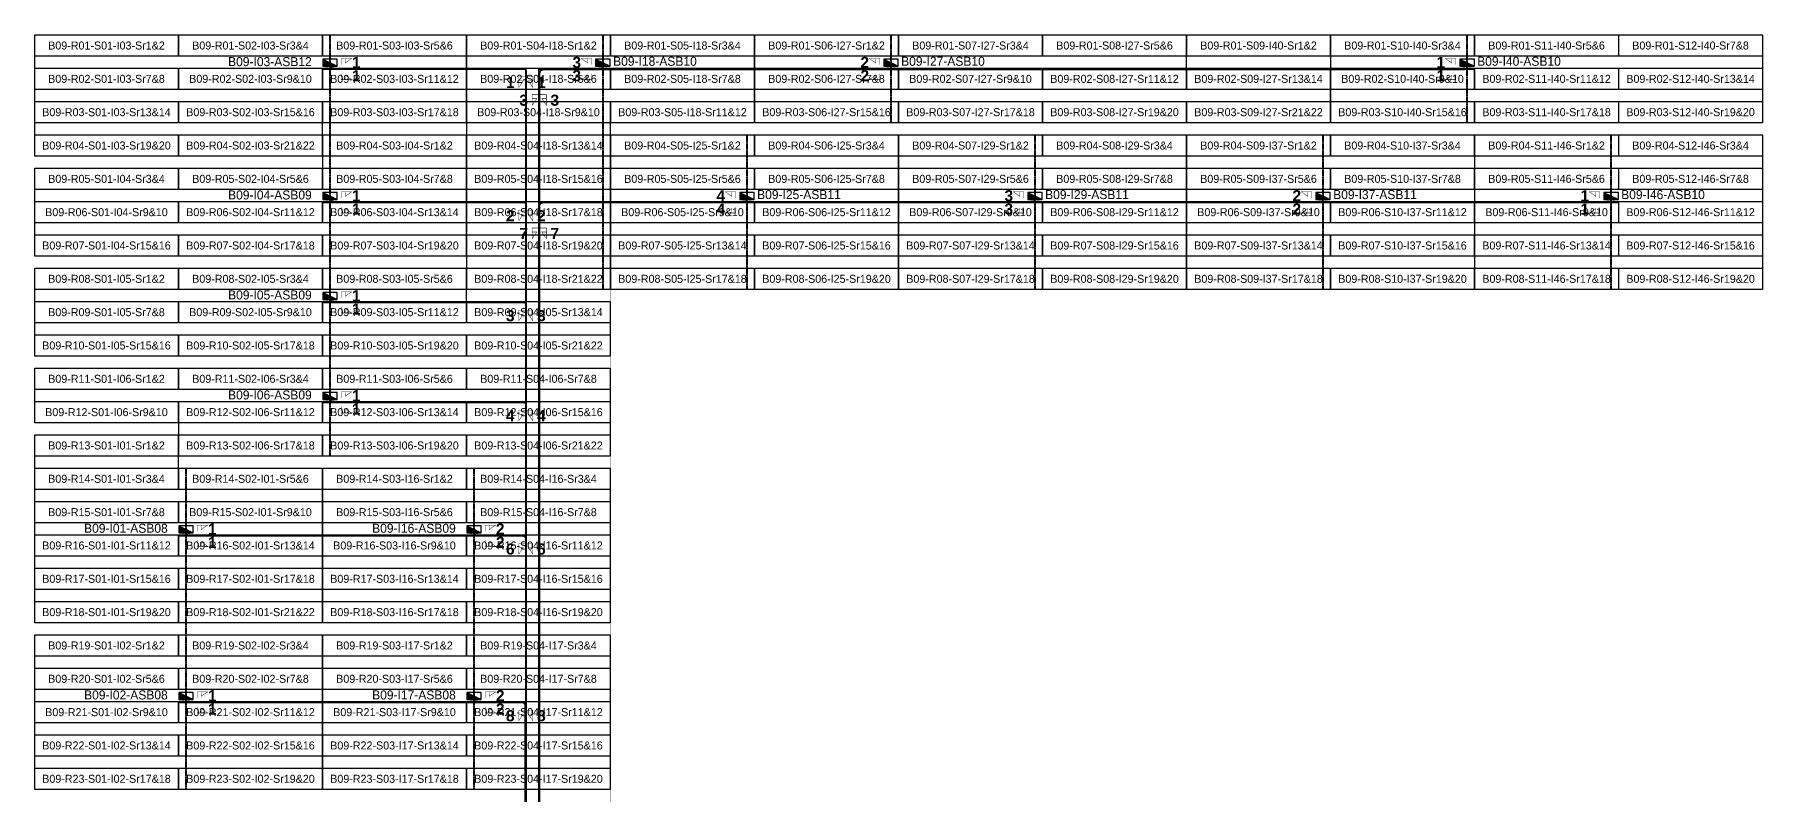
# Model space of a CAD drawing. Header units: metres. Extents: x 530797 to 531186, y 2674849 to 2675274.
# Drawn here: x 530797.1 to 531185.8, y 2675102.9 to 2675274.2 of the extents above; entities that cross this region are included whole.
import ezdxf
from ezdxf.enums import TextEntityAlignment as Align

# ---------------------------------------------------------------- set-up
doc = ezdxf.new("R2010")
doc.units = ezdxf.units.M
doc.linetypes.add('CENTER', pattern=[2, 1.25, -0.25, 0.25, -0.25])
doc.layers.add('Boundary-12.5 MW Block', color=6, linetype='Continuous', lineweight=9)
doc.layers.add('PILE', color=1, linetype='Continuous', lineweight=15)
for name, color, linetype in [('DC Trench BL-09', 40, 'Continuous'), ('E-Inverter Grouping', 2, 'Continuous'), ('Inverter Block-09', 7, 'Continuous'), ('LT Cable(AG) INV to LT Panel BL-09', 2, 'Continuous'), ('Messenger Wire Block-09 (Master Path)', 30, 'Continuous'), ('Messenger Wire Block-09 (MW Path)', 191, 'Continuous'), ('MMS Table Block-09', 8, 'Continuous'), ('Plan Line - DC BL-09', 40, 'Continuous'), ('Section Marking BL-09', 2, 'Continuous')]:
    doc.layers.add(name, color=color, linetype=linetype)
doc.styles.add('BoldTextStyle', font='arialbd.ttf')
doc.styles.get("Standard").update_dxf_attribs({"font": 'Adani Regular.ttf'})

# ---------------------------------------------------------------- blocks, each defined once
blk = doc.blocks.new('MMS Table (32.292 x 4.788)')
at = {"color": 0}
blk.add_lwpolyline([(0, -0.002), (0, 4.786), (32.292, 4.786), (32.292, -0.002)], close=True, dxfattribs=at)
at = {"color": 7}
blk.add_attdef('ID1', text='', height=1.8, dxfattribs=at).set_placement((16.146, 2.392), align=Align.MIDDLE_CENTER)
blk = doc.blocks.new('Inverter Block')
h = blk.add_hatch(color=0)
h.dxf.hatch_style = 1
h.paths.add_polyline_path([(-1.46, 2.27), (-1.46, 0.85), (1.46, 0.85)])
at = {"color": 0}
blk.add_lwpolyline([(1.46, 2.27), (-1.46, 2.27), (-1.46, 0.85), (1.46, 0.85)], close=True, dxfattribs=at)
blk.add_lwpolyline([(-1.46, 2.27), (1.46, 0.85)], dxfattribs=at)
at = {"layer": 'PILE'}
for centre in [(-0.61, 0.85), (0.61, 0.85)]:
    blk.add_circle(centre, 0.156, dxfattribs=at)
at = {"color": 7}
blk.add_attdef('ID', (-1.46, 3.01), '', height=1.8, dxfattribs=at)

msp = doc.modelspace()

# ---------------------------------------------------------------- linework, layer by layer
at = {"layer": 'Boundary-12.5 MW Block', "const_width": 0.05}
msp.add_lwpolyline([(530797.14, 2675274.08), (531185.74, 2675274.08), (531185.74, 2675216.79), (530926.6, 2675216.79), (530926.6, 2675069.36), (531185.74, 2675069.36), (531185.74, 2674849.29), (531121.06, 2674849.29), (531121.06, 2674856.79), (530797.14, 2674856.79)], close=True, dxfattribs=at)
at = {"layer": 'DC Trench BL-09', "color": 40, "const_width": 0.15}
for points in [[(530863.71, 2675274.08), (530863.41, 2675274.08), (530863.41, 2675179.29), (530863.71, 2675179.29)], [(530925.11, 2675274.08), (530924.81, 2675274.08), (530924.81, 2675216.79), (530925.11, 2675216.79)], [(530989.9, 2675274.08), (530989.6, 2675274.08), (530989.6, 2675254.29), (530989.9, 2675254.29)], [(531119.47, 2675274.08), (531119.17, 2675274.08), (531119.17, 2675254.29), (531119.47, 2675254.29)], [(530957.51, 2675251.58), (530957.21, 2675251.58), (530957.21, 2675216.79), (530957.51, 2675216.79)], [(531022.29, 2675251.58), (531021.99, 2675251.58), (531021.99, 2675216.79), (531022.29, 2675216.79)], [(531087.07, 2675251.58), (531086.77, 2675251.58), (531086.77, 2675216.79), (531087.07, 2675216.79)], [(531151.86, 2675251.58), (531151.56, 2675251.58), (531151.56, 2675216.79), (531151.86, 2675216.79)], [(530831.31, 2675176.58), (530831.02, 2675176.58), (530831.02, 2675104.29), (530831.31, 2675104.29)], [(530896.1, 2675176.58), (530895.8, 2675176.58), (530895.8, 2675104.29), (530896.1, 2675104.29)]]:
    msp.add_lwpolyline(points, close=True, dxfattribs=at)
at = {"layer": 'E-Inverter Grouping'}
for points in [[(530894.21, 2675254.29), (530861.82, 2675254.29), (530861.82, 2675246.79), (530797.14, 2675246.79), (530797.14, 2675274.08), (530894.21, 2675274.08)], [(530959, 2675254.29), (530926.6, 2675254.29), (530926.6, 2675216.79), (530894.31, 2675216.79), (530894.31, 2675274.08), (530959, 2675274.08)], [(531056.17, 2675266.58), (531088.56, 2675266.58), (531088.56, 2675254.29), (530959.1, 2675254.29), (530959.1, 2675274.08), (531056.17, 2675274.08)], [(530894.21, 2675214.08), (530926.6, 2675214.08), (530926.6, 2675201.79), (530797.14, 2675201.79), (530797.14, 2675221.58), (530894.21, 2675221.58)], [(530926.6, 2675179.29), (530829.53, 2675179.29), (530829.53, 2675186.79), (530797.14, 2675186.79), (530797.14, 2675199.08), (530926.6, 2675199.08)], [(530829.43, 2675176.58), (530861.82, 2675176.58), (530861.82, 2675141.79), (530797.14, 2675141.79), (530797.14, 2675184.08), (530829.43, 2675184.08)]]:
    msp.add_lwpolyline(points, close=True, dxfattribs=at)
at = {"layer": 'E-Inverter Grouping', "color": 3}
for points in [[(531185.74, 2675254.29), (531088.66, 2675254.29), (531088.66, 2675269.29), (531056.27, 2675269.29), (531056.27, 2675274.08), (531185.74, 2675274.08)], [(530894.21, 2675224.29), (530797.14, 2675224.29), (530797.14, 2675244.08), (530861.92, 2675244.08), (530861.92, 2675251.58), (530894.21, 2675251.58)], [(530991.39, 2675216.79), (530926.7, 2675216.79), (530926.7, 2675251.58), (530991.39, 2675251.58)], [(531056.17, 2675216.79), (530991.49, 2675216.79), (530991.49, 2675251.58), (531056.17, 2675251.58)], [(531120.96, 2675216.79), (531056.27, 2675216.79), (531056.27, 2675251.58), (531120.96, 2675251.58)], [(531185.74, 2675216.79), (531121.06, 2675216.79), (531121.06, 2675251.58), (531185.74, 2675251.58)], [(530926.6, 2675141.79), (530861.92, 2675141.79), (530861.92, 2675176.58), (530926.6, 2675176.58)], [(530861.82, 2675104.29), (530797.14, 2675104.29), (530797.14, 2675139.08), (530861.82, 2675139.08)], [(530926.6, 2675104.29), (530861.92, 2675104.29), (530861.92, 2675139.08), (530926.6, 2675139.08)]]:
    msp.add_lwpolyline(points, close=True, dxfattribs=at)
at = {"layer": 'LT Cable(AG) INV to LT Panel BL-09', "color": 5}
for points in [[(530918.38, 2675044.68), (530917.05, 2675044.68, -0.103275), (530916.69, 2675044.76), (530914.68, 2675045.64, 0.103275), (530914.32, 2675045.71), (530908.59, 2675045.71, -0.414214), (530907.69, 2675046.61), (530907.69, 2675057.87, -0.021393), (530907.7, 2675057.95), (530907.74, 2675058.45, 0.021393), (530907.74, 2675058.53), (530907.74, 2675265.62, 0.414214), (530906.84, 2675266.52), (530864.46, 2675266.52, -0.414214), (530863.56, 2675267.42), (530863.56, 2675267.73)], [(530922.39, 2675044.88), (530918.86, 2675044.88, -0.414214), (530917.96, 2675045.78), (530917.96, 2675048.87, 0.214019), (530917.66, 2675049.54), (530910.94, 2675055.52, -0.214019), (530910.64, 2675056.19), (530910.64, 2675057.86, -0.0289), (530910.65, 2675057.96), (530910.7, 2675058.44, 0.0289), (530910.71, 2675058.55), (530910.71, 2675265.4, -0.414214), (530911.61, 2675266.3), (530924.06, 2675266.3, 0.414214), (530924.96, 2675267.2), (530924.96, 2675267.73)], [(530922.39, 2675044.91), (530918.88, 2675044.91, -0.414214), (530917.98, 2675045.81), (530917.98, 2675048.88, 0.214019), (530917.68, 2675049.55), (530910.97, 2675055.53, -0.214019), (530910.66, 2675056.2), (530910.66, 2675057.86, -0.0289), (530910.67, 2675057.96), (530910.73, 2675058.44, 0.0289), (530910.73, 2675058.55), (530910.73, 2675265.38, -0.414214), (530911.63, 2675266.28), (530988.85, 2675266.28, 0.414214), (530989.75, 2675267.18), (530989.75, 2675267.73)], [(530922.39, 2675044.93), (530918.91, 2675044.93, -0.414214), (530918.01, 2675045.83), (530918.01, 2675048.89, 0.214019), (530917.71, 2675049.56), (530910.99, 2675055.54, -0.214019), (530910.69, 2675056.21), (530910.69, 2675057.86, -0.0289), (530910.7, 2675057.96), (530910.75, 2675058.44, 0.0289), (530910.76, 2675058.54), (530910.76, 2675265.35, -0.414214), (530911.66, 2675266.25), (531118.42, 2675266.25, 0.414214), (531119.32, 2675267.15), (531119.32, 2675267.73)], [(530920.45, 2675044.78), (530918.76, 2675044.78, -0.414214), (530917.86, 2675045.68), (530917.86, 2675048.82, 0.214019), (530917.56, 2675049.5), (530910.84, 2675055.47, -0.214019), (530910.54, 2675056.15), (530910.54, 2675057.87, -0.0289), (530910.55, 2675057.97), (530910.6, 2675058.45, 0.0289), (530910.61, 2675058.55), (530910.61, 2675235.5, -0.414214), (530911.51, 2675236.4), (530956.46, 2675236.4, 0.414214), (530957.36, 2675237.3), (530957.36, 2675237.73)], [(530920.45, 2675044.81), (530918.78, 2675044.81, -0.414214), (530917.88, 2675045.71), (530917.88, 2675048.83, 0.214019), (530917.58, 2675049.51), (530910.87, 2675055.48, -0.214019), (530910.56, 2675056.16), (530910.56, 2675057.86, -0.0289), (530910.57, 2675057.97), (530910.63, 2675058.45, 0.0289), (530910.63, 2675058.55), (530910.63, 2675235.48, -0.414214), (530911.53, 2675236.38), (531021.24, 2675236.38, 0.414214), (531022.14, 2675237.28), (531022.14, 2675237.73)], [(530920.45, 2675044.83), (530918.81, 2675044.83, -0.414214), (530917.91, 2675045.73), (530917.91, 2675048.85, 0.214019), (530917.61, 2675049.52), (530910.89, 2675055.5, -0.214019), (530910.59, 2675056.17), (530910.59, 2675057.86, -0.0289), (530910.6, 2675057.97), (530910.65, 2675058.45, 0.0289), (530910.66, 2675058.55), (530910.66, 2675235.45, -0.414214), (530911.56, 2675236.35), (531086.02, 2675236.35, 0.414214), (531086.92, 2675237.25), (531086.92, 2675237.73)], [(530922.39, 2675044.86), (530918.83, 2675044.86, -0.414214), (530917.93, 2675045.76), (530917.93, 2675048.86, 0.214019), (530917.63, 2675049.53), (530910.92, 2675055.51, -0.214019), (530910.61, 2675056.18), (530910.61, 2675057.86, -0.0289), (530910.62, 2675057.97), (530910.68, 2675058.44, 0.0289), (530910.68, 2675058.55), (530910.68, 2675235.43, -0.414214), (530911.58, 2675236.33), (531150.81, 2675236.33, 0.414214), (531151.71, 2675237.23), (531151.71, 2675237.73)]]:
    msp.add_lwpolyline(points, format="xyb", dxfattribs=at)
at = {"layer": 'LT Cable(AG) INV to LT Panel BL-09'}
for points in [[(530917.36, 2675044.37), (530916.67, 2675044.37, -0.159623), (530916.13, 2675044.54), (530914.68, 2675045.61, 0.103275), (530914.32, 2675045.69), (530908.57, 2675045.69, -0.414214), (530907.67, 2675046.59), (530907.67, 2675057.87, -0.021393), (530907.67, 2675057.95), (530907.72, 2675058.46, 0.021393), (530907.72, 2675058.53), (530907.72, 2675235.59, 0.414214), (530906.82, 2675236.49), (530864.46, 2675236.49, -0.414214), (530863.56, 2675237.39), (530863.56, 2675237.73)], [(530917.36, 2675044.35), (530916.66, 2675044.35, -0.159764), (530916.13, 2675044.52), (530914.67, 2675045.59, 0.103275), (530914.31, 2675045.66), (530908.54, 2675045.66, -0.414214), (530907.64, 2675046.56), (530907.64, 2675057.87, -0.021393), (530907.65, 2675057.95), (530907.69, 2675058.46, 0.021393), (530907.69, 2675058.53), (530907.69, 2675213.07, 0.414214), (530906.79, 2675213.97), (530864.46, 2675213.97, -0.414214), (530863.56, 2675214.87), (530863.56, 2675215.23)], [(530917.36, 2675044.32), (530916.65, 2675044.32, -0.159905), (530916.12, 2675044.5), (530914.67, 2675045.56, 0.103275), (530914.31, 2675045.64), (530908.52, 2675045.64, -0.414214), (530907.62, 2675046.54), (530907.62, 2675057.88, -0.021393), (530907.62, 2675057.95), (530907.67, 2675058.46, 0.021393), (530907.67, 2675058.54), (530907.67, 2675190.54, 0.414214), (530906.77, 2675191.44), (530864.46, 2675191.44, -0.414214), (530863.56, 2675192.34), (530863.56, 2675192.73)], [(530919.35, 2675044.27), (530916.64, 2675044.27, -0.16019), (530916.1, 2675044.45), (530914.66, 2675045.51, 0.103275), (530914.3, 2675045.59), (530908.47, 2675045.59, -0.414214), (530907.57, 2675046.49), (530907.57, 2675057.88, -0.021393), (530907.57, 2675057.95), (530907.62, 2675058.46, 0.021393), (530907.62, 2675058.54), (530907.62, 2675160.49, 0.414214), (530906.72, 2675161.39), (530832.07, 2675161.39, -0.414214), (530831.17, 2675162.29), (530831.17, 2675162.73)], [(530917.36, 2675044.3), (530916.64, 2675044.3, -0.160047), (530916.11, 2675044.47), (530914.66, 2675045.54, 0.103275), (530914.3, 2675045.61), (530908.49, 2675045.61, -0.414214), (530907.59, 2675046.51), (530907.59, 2675057.88, -0.021393), (530907.6, 2675057.95), (530907.64, 2675058.46, 0.021393), (530907.64, 2675058.54), (530907.64, 2675160.52, 0.414214), (530906.74, 2675161.42), (530896.85, 2675161.42, -0.414214), (530895.95, 2675162.32), (530895.95, 2675162.73)], [(530919.35, 2675044.22), (530916.62, 2675044.22, -0.160477), (530916.09, 2675044.4), (530914.65, 2675045.46, 0.103275), (530914.29, 2675045.54), (530908.42, 2675045.54, -0.414214), (530907.52, 2675046.44), (530907.52, 2675057.88, -0.021393), (530907.52, 2675057.96), (530907.57, 2675058.46, 0.021393), (530907.57, 2675058.54), (530907.57, 2675122.94, 0.414214), (530906.67, 2675123.84), (530832.07, 2675123.84, -0.414214), (530831.17, 2675124.74), (530831.17, 2675125.23)], [(530919.35, 2675044.25), (530916.63, 2675044.25, -0.160333), (530916.1, 2675044.42), (530914.65, 2675045.49, 0.103275), (530914.29, 2675045.56), (530908.44, 2675045.56, -0.414214), (530907.54, 2675046.46), (530907.54, 2675057.88, -0.021393), (530907.55, 2675057.96), (530907.59, 2675058.46, 0.021393), (530907.59, 2675058.54), (530907.59, 2675122.97, 0.414214), (530906.69, 2675123.87), (530896.85, 2675123.87, -0.414214), (530895.95, 2675124.77), (530895.95, 2675125.23)]]:
    msp.add_lwpolyline(points, format="xyb", dxfattribs=at)
at = {"layer": 'Messenger Wire Block-09 (Master Path)'}
for points in [[(530861.92, 2675266.38), (530907.61, 2675266.38)], [(530907.61, 2675058.5), (530907.61, 2675266.38)], [(530910.63, 2675058.5), (530910.63, 2675266.58)], [(530910.63, 2675266.38), (531120.96, 2675266.38)], [(530861.92, 2675236.38), (530907.61, 2675236.38)], [(530910.63, 2675236.38), (531153.35, 2675236.38)], [(530861.92, 2675213.88), (530907.61, 2675213.88)], [(530861.92, 2675191.38), (530907.61, 2675191.38)], [(530829.53, 2675161.38), (530907.61, 2675161.38)], [(530829.53, 2675123.88), (530907.61, 2675123.88)]]:
    msp.add_lwpolyline(points, dxfattribs=at)
at = {"layer": 'Messenger Wire Block-09 (MW Path)', "const_width": 0.1}
for points in [[(530861.92, 2675266.38), (530907.61, 2675266.38)], [(530907.86, 2675058.5), (530907.86, 2675266.38)], [(530910.38, 2675058.5), (530910.38, 2675266.58)], [(530910.63, 2675266.38), (531120.96, 2675266.38)], [(530861.92, 2675236.38), (530907.61, 2675236.38)], [(530910.63, 2675236.38), (531153.35, 2675236.38)], [(530861.92, 2675213.88), (530907.61, 2675213.88)], [(530861.92, 2675191.38), (530907.61, 2675191.38)], [(530829.53, 2675161.38), (530907.61, 2675161.38)], [(530829.53, 2675123.88), (530907.61, 2675123.88)], [(530907.36, 2675058.5), (530907.36, 2675123.88)]]:
    msp.add_lwpolyline(points, dxfattribs=at)
at = {"layer": 'Plan Line - DC BL-09', "color": 6, "linetype": 'CENTER'}
for points in [[(530863.56, 2675274.08), (530863.56, 2675179.29)], [(530924.96, 2675274.08), (530924.96, 2675216.79)], [(530989.75, 2675274.08), (530989.75, 2675254.29)], [(531119.32, 2675274.08), (531119.32, 2675254.29)], [(530957.36, 2675251.58), (530957.36, 2675216.79)], [(531022.14, 2675251.58), (531022.14, 2675216.79)], [(531086.92, 2675251.58), (531086.92, 2675216.79)], [(531151.71, 2675251.58), (531151.71, 2675216.79)], [(530831.17, 2675176.58), (530831.17, 2675104.29)], [(530895.95, 2675176.58), (530895.95, 2675104.29)]]:
    msp.add_lwpolyline(points, dxfattribs=at)
at = {"layer": 'Section Marking BL-09', "color": 94, "lineweight": 35, "true_color": 0x00a500, "const_width": 0.1}
for points in [[(530866.06, 2675267.38), (530866.06, 2675268.77), (530868.46, 2675268.77), (530866.98, 2675267.76), (530866.98, 2675268.77)], [(530922.46, 2675267.38), (530922.46, 2675268.77), (530920.06, 2675268.77), (530921.54, 2675267.76), (530921.54, 2675268.77)], [(530987.25, 2675267.38), (530987.25, 2675268.77), (530984.85, 2675268.77), (530986.33, 2675267.76), (530986.33, 2675268.77)], [(531116.82, 2675267.38), (531116.82, 2675268.77), (531114.42, 2675268.77), (531115.9, 2675267.76), (531115.9, 2675268.77)], [(530866.06, 2675265.38), (530866.06, 2675263.99), (530868.46, 2675263.99), (530866.98, 2675265), (530866.98, 2675263.99)], [(530922.46, 2675265.38), (530922.46, 2675263.99), (530920.06, 2675263.99), (530921.54, 2675265), (530921.54, 2675263.99)], [(530987.25, 2675265.38), (530987.25, 2675263.99), (530984.85, 2675263.99), (530986.33, 2675265), (530986.33, 2675263.99)], [(531116.82, 2675265.38), (531116.82, 2675263.99), (531114.42, 2675263.99), (531115.9, 2675265), (531115.9, 2675263.99)], [(530907.41, 2675264.63), (530906.02, 2675264.63), (530906.02, 2675262.23), (530907.03, 2675263.71), (530906.02, 2675263.71)], [(530907.81, 2675264.63), (530909.2, 2675264.63), (530909.2, 2675262.23), (530908.19, 2675263.71), (530909.2, 2675263.71)], [(530910.43, 2675260.63), (530909.04, 2675260.63), (530909.04, 2675258.23), (530910.05, 2675259.71), (530909.04, 2675259.71)], [(530910.83, 2675260.63), (530912.22, 2675260.63), (530912.22, 2675258.23), (530911.21, 2675259.71), (530912.22, 2675259.71)], [(530866.06, 2675237.38), (530866.06, 2675238.77), (530868.46, 2675238.77), (530866.98, 2675237.76), (530866.98, 2675238.77)], [(530954.86, 2675237.38), (530954.86, 2675238.77), (530952.46, 2675238.77), (530953.94, 2675237.76), (530953.94, 2675238.77)], [(531019.64, 2675237.38), (531019.64, 2675238.77), (531017.24, 2675238.77), (531018.72, 2675237.76), (531018.72, 2675238.77)], [(531084.42, 2675237.38), (531084.42, 2675238.77), (531082.02, 2675238.77), (531083.5, 2675237.76), (531083.5, 2675238.77)], [(531149.21, 2675237.38), (531149.21, 2675238.77), (531146.81, 2675238.77), (531148.29, 2675237.76), (531148.29, 2675238.77)], [(530866.06, 2675235.38), (530866.06, 2675233.99), (530868.46, 2675233.99), (530866.98, 2675235), (530866.98, 2675233.99)], [(530907.41, 2675234.63), (530906.02, 2675234.63), (530906.02, 2675232.23), (530907.03, 2675233.71), (530906.02, 2675233.71)], [(530907.81, 2675234.63), (530909.2, 2675234.63), (530909.2, 2675232.23), (530908.19, 2675233.71), (530909.2, 2675233.71)], [(530954.86, 2675235.38), (530954.86, 2675233.99), (530952.46, 2675233.99), (530953.94, 2675235), (530953.94, 2675233.99)], [(531019.64, 2675235.38), (531019.64, 2675233.99), (531017.24, 2675233.99), (531018.72, 2675235), (531018.72, 2675233.99)], [(531084.42, 2675235.38), (531084.42, 2675233.99), (531082.02, 2675233.99), (531083.5, 2675235), (531083.5, 2675233.99)], [(531149.21, 2675235.38), (531149.21, 2675233.99), (531146.81, 2675233.99), (531148.29, 2675235), (531148.29, 2675233.99)], [(530910.43, 2675230.63), (530909.04, 2675230.63), (530909.04, 2675228.23), (530910.05, 2675229.71), (530909.04, 2675229.71)], [(530910.83, 2675230.63), (530912.22, 2675230.63), (530912.22, 2675228.23), (530911.21, 2675229.71), (530912.22, 2675229.71)], [(530866.06, 2675214.88), (530866.06, 2675216.27), (530868.46, 2675216.27), (530866.98, 2675215.26), (530866.98, 2675216.27)], [(530866.06, 2675212.88), (530866.06, 2675211.49), (530868.46, 2675211.49), (530866.98, 2675212.5), (530866.98, 2675211.49)], [(530907.41, 2675212.13), (530906.02, 2675212.13), (530906.02, 2675209.73), (530907.03, 2675211.21), (530906.02, 2675211.21)], [(530907.81, 2675212.13), (530909.2, 2675212.13), (530909.2, 2675209.73), (530908.19, 2675211.21), (530909.2, 2675211.21)], [(530866.06, 2675192.38), (530866.06, 2675193.77), (530868.46, 2675193.77), (530866.98, 2675192.76), (530866.98, 2675193.77)], [(530866.06, 2675190.38), (530866.06, 2675188.99), (530868.46, 2675188.99), (530866.98, 2675190), (530866.98, 2675188.99)], [(530907.41, 2675189.63), (530906.02, 2675189.63), (530906.02, 2675187.23), (530907.03, 2675188.71), (530906.02, 2675188.71)], [(530907.81, 2675189.63), (530909.2, 2675189.63), (530909.2, 2675187.23), (530908.19, 2675188.71), (530909.2, 2675188.71)], [(530833.67, 2675162.38), (530833.67, 2675163.77), (530836.07, 2675163.77), (530834.59, 2675162.76), (530834.59, 2675163.77)], [(530898.45, 2675162.38), (530898.45, 2675163.77), (530900.85, 2675163.77), (530899.37, 2675162.76), (530899.37, 2675163.77)], [(530833.67, 2675160.38), (530833.67, 2675158.99), (530836.07, 2675158.99), (530834.59, 2675160), (530834.59, 2675158.99)], [(530898.45, 2675160.38), (530898.45, 2675158.99), (530900.85, 2675158.99), (530899.37, 2675160), (530899.37, 2675158.99)], [(530907.41, 2675159.63), (530906.02, 2675159.63), (530906.02, 2675157.23), (530907.03, 2675158.71), (530906.02, 2675158.71)], [(530907.81, 2675159.63), (530909.2, 2675159.63), (530909.2, 2675157.23), (530908.19, 2675158.71), (530909.2, 2675158.71)], [(530833.67, 2675124.88), (530833.67, 2675126.27), (530836.07, 2675126.27), (530834.59, 2675125.26), (530834.59, 2675126.27)], [(530898.45, 2675124.88), (530898.45, 2675126.27), (530900.85, 2675126.27), (530899.37, 2675125.26), (530899.37, 2675126.27)], [(530833.67, 2675122.88), (530833.67, 2675121.49), (530836.07, 2675121.49), (530834.59, 2675122.5), (530834.59, 2675121.49)], [(530898.45, 2675122.88), (530898.45, 2675121.49), (530900.85, 2675121.49), (530899.37, 2675122.5), (530899.37, 2675121.49)], [(530907.41, 2675122.13), (530906.02, 2675122.13), (530906.02, 2675119.73), (530907.03, 2675121.21), (530906.02, 2675121.21)], [(530907.81, 2675122.13), (530909.2, 2675122.13), (530909.2, 2675119.73), (530908.19, 2675121.21), (530909.2, 2675121.21)]]:
    msp.add_lwpolyline(points, dxfattribs=at)

# ---------------------------------------------------------------- block references
at = {"layer": 'Inverter Block-09'}
ref = msp.add_blockref('Inverter Block', (530863.56, 2675266.07), dxfattribs=dict(at, xscale=1.124999999976148, yscale=1.124999999976148, zscale=1.124999999976148))
ref.add_attrib('ID', 'B09-I03-ASB12', (530840.64, 2675267.04), dxfattribs={"layer": '0', "color": 7, "height": 2.025})
ref = msp.add_blockref('Inverter Block', (530924.96, 2675266.07), dxfattribs=dict(at, xscale=1.124999999976148, yscale=1.124999999976148, zscale=1.124999999976148))
ref.add_attrib('ID', 'B09-I18-ASB10', (530927.25, 2675267.12), dxfattribs={"layer": '0', "color": 7, "height": 2.025})
ref = msp.add_blockref('Inverter Block', (530989.75, 2675266.07), dxfattribs=dict(at, xscale=1.124999999976148, yscale=1.124999999976148, zscale=1.124999999976148))
ref.add_attrib('ID', 'B09-I27-ASB10', (530992.03, 2675267.12), dxfattribs={"layer": '0', "color": 7, "height": 2.025})
ref = msp.add_blockref('Inverter Block', (531119.32, 2675266.07), dxfattribs=dict(at, xscale=1.124999999976148, yscale=1.124999999976148, zscale=1.124999999976148))
ref.add_attrib('ID', 'B09-I40-ASB10', (531121.6, 2675267.12), dxfattribs={"layer": '0', "color": 7, "height": 2.025})
ref = msp.add_blockref('Inverter Block', (530863.56, 2675236.07), dxfattribs=dict(at, xscale=1.124999999976148, yscale=1.124999999976148, zscale=1.124999999976148))
ref.add_attrib('ID', 'B09-I04-ASB09', (530840.64, 2675237.04), dxfattribs={"layer": '0', "color": 7, "height": 2.025})
ref = msp.add_blockref('Inverter Block', (530957.36, 2675236.07), dxfattribs=dict(at, xscale=1.124999999976148, yscale=1.124999999976148, zscale=1.124999999976148))
ref.add_attrib('ID', 'B09-I25-ASB11', (530959.64, 2675237.12), dxfattribs={"layer": '0', "color": 7, "height": 2.025})
ref = msp.add_blockref('Inverter Block', (531022.14, 2675236.07), dxfattribs=dict(at, xscale=1.124999999976148, yscale=1.124999999976148, zscale=1.124999999976148))
ref.add_attrib('ID', 'B09-I29-ASB11', (531024.42, 2675237.12), dxfattribs={"layer": '0', "color": 7, "height": 2.025})
ref = msp.add_blockref('Inverter Block', (531086.92, 2675236.07), dxfattribs=dict(at, xscale=1.124999999976148, yscale=1.124999999976148, zscale=1.124999999976148))
ref.add_attrib('ID', 'B09-I37-ASB11', (531089.21, 2675237.12), dxfattribs={"layer": '0', "color": 7, "height": 2.025})
ref = msp.add_blockref('Inverter Block', (531151.71, 2675236.07), dxfattribs=dict(at, xscale=1.124999999976148, yscale=1.124999999976148, zscale=1.124999999976148))
ref.add_attrib('ID', 'B09-I46-ASB10', (531153.99, 2675237.12), dxfattribs={"layer": '0', "color": 7, "height": 2.025})
ref = msp.add_blockref('Inverter Block', (530863.56, 2675213.57), dxfattribs=dict(at, xscale=1.124999999976148, yscale=1.124999999976148, zscale=1.124999999976148))
ref.add_attrib('ID', 'B09-I05-ASB09', (530840.64, 2675214.54), dxfattribs={"layer": '0', "color": 7, "height": 2.025})
ref = msp.add_blockref('Inverter Block', (530863.56, 2675191.07), dxfattribs=dict(at, xscale=1.124999999976148, yscale=1.124999999976148, zscale=1.124999999976148))
ref.add_attrib('ID', 'B09-I06-ASB09', (530840.64, 2675192.04), dxfattribs={"layer": '0', "color": 7, "height": 2.025})
ref = msp.add_blockref('Inverter Block', (530831.17, 2675161.07), dxfattribs=dict(at, xscale=1.124999999976148, yscale=1.124999999976148, zscale=1.124999999976148))
ref.add_attrib('ID', 'B09-I01-ASB08', (530808.25, 2675162.04), dxfattribs={"layer": '0', "color": 7, "height": 2.025})
ref = msp.add_blockref('Inverter Block', (530895.95, 2675161.07), dxfattribs=dict(at, xscale=1.124999999976148, yscale=1.124999999976148, zscale=1.124999999976148))
ref.add_attrib('ID', 'B09-I16-ASB09', (530873.04, 2675162.04), dxfattribs={"layer": '0', "color": 7, "height": 2.025})
ref = msp.add_blockref('Inverter Block', (530831.17, 2675123.57), dxfattribs=dict(at, xscale=1.124999999976148, yscale=1.124999999976148, zscale=1.124999999976148))
ref.add_attrib('ID', 'B09-I02-ASB08', (530808.25, 2675124.54), dxfattribs={"layer": '0', "color": 7, "height": 2.025})
ref = msp.add_blockref('Inverter Block', (530895.95, 2675123.57), dxfattribs=dict(at, xscale=1.124999999976148, yscale=1.124999999976148, zscale=1.124999999976148))
ref.add_attrib('ID', 'B09-I17-ASB08', (530873.04, 2675124.54), dxfattribs={"layer": '0', "color": 7, "height": 2.025})
at = {"layer": 'MMS Table Block-09'}
for p, values in [((530797.14, 2675269.29), {'ID1': 'B09-R01-S01-I03-Sr1&2'}), ((530829.53, 2675269.29), {'ID1': 'B09-R01-S02-I03-Sr3&4'}), ((530861.92, 2675269.29), {'ID1': 'B09-R01-S03-I03-Sr5&6'}), ((530894.31, 2675269.29), {'ID1': 'B09-R01-S04-I18-Sr1&2'}), ((530926.7, 2675269.29), {'ID1': 'B09-R01-S05-I18-Sr3&4'}), ((530959.1, 2675269.29), {'ID1': 'B09-R01-S06-I27-Sr1&2'}), ((530991.49, 2675269.29), {'ID1': 'B09-R01-S07-I27-Sr3&4'}), ((531023.88, 2675269.29), {'ID1': 'B09-R01-S08-I27-Sr5&6'}), ((531056.27, 2675269.29), {'ID1': 'B09-R01-S09-I40-Sr1&2'}), ((531088.66, 2675269.29), {'ID1': 'B09-R01-S10-I40-Sr3&4'}), ((531121.06, 2675269.29), {'ID1': 'B09-R01-S11-I40-Sr5&6'}), ((531153.45, 2675269.29), {'ID1': 'B09-R01-S12-I40-Sr7&8'}), ((530797.14, 2675261.79), {'ID1': 'B09-R02-S01-I03-Sr7&8'}), ((530829.53, 2675261.79), {'ID1': 'B09-R02-S02-I03-Sr9&10'}), ((530861.92, 2675261.79), {'ID1': 'B09-R02-S03-I03-Sr11&12'}), ((530894.31, 2675261.79), {'ID1': 'B09-R02-S04-I18-Sr5&6'}), ((530926.7, 2675261.79), {'ID1': 'B09-R02-S05-I18-Sr7&8'}), ((530959.1, 2675261.79), {'ID1': 'B09-R02-S06-I27-Sr7&8'}), ((530991.49, 2675261.79), {'ID1': 'B09-R02-S07-I27-Sr9&10'}), ((531023.88, 2675261.79), {'ID1': 'B09-R02-S08-I27-Sr11&12'}), ((531056.27, 2675261.79), {'ID1': 'B09-R02-S09-I27-Sr13&14'}), ((531088.66, 2675261.79), {'ID1': 'B09-R02-S10-I40-Sr9&10'}), ((531121.06, 2675261.79), {'ID1': 'B09-R02-S11-I40-Sr11&12'}), ((531153.45, 2675261.79), {'ID1': 'B09-R02-S12-I40-Sr13&14'}), ((530797.14, 2675254.29), {'ID1': 'B09-R03-S01-I03-Sr13&14'}), ((530829.53, 2675254.29), {'ID1': 'B09-R03-S02-I03-Sr15&16'}), ((530861.92, 2675254.29), {'ID1': 'B09-R03-S03-I03-Sr17&18'}), ((530894.31, 2675254.29), {'ID1': 'B09-R03-S04-I18-Sr9&10'}), ((530926.7, 2675254.29), {'ID1': 'B09-R03-S05-I18-Sr11&12'}), ((530959.1, 2675254.29), {'ID1': 'B09-R03-S06-I27-Sr15&16'}), ((530991.49, 2675254.29), {'ID1': 'B09-R03-S07-I27-Sr17&18'}), ((531023.88, 2675254.29), {'ID1': 'B09-R03-S08-I27-Sr19&20'}), ((531056.27, 2675254.29), {'ID1': 'B09-R03-S09-I27-Sr21&22'}), ((531088.66, 2675254.29), {'ID1': 'B09-R03-S10-I40-Sr15&16'}), ((531121.06, 2675254.29), {'ID1': 'B09-R03-S11-I40-Sr17&18'}), ((531153.45, 2675254.29), {'ID1': 'B09-R03-S12-I40-Sr19&20'}), ((530797.14, 2675246.79), {'ID1': 'B09-R04-S01-I03-Sr19&20'}), ((530829.53, 2675246.79), {'ID1': 'B09-R04-S02-I03-Sr21&22'}), ((530861.92, 2675246.79), {'ID1': 'B09-R04-S03-I04-Sr1&2'}), ((530894.31, 2675246.79), {'ID1': 'B09-R04-S04-I18-Sr13&14'}), ((530926.7, 2675246.79), {'ID1': 'B09-R04-S05-I25-Sr1&2'}), ((530959.1, 2675246.79), {'ID1': 'B09-R04-S06-I25-Sr3&4'}), ((530991.49, 2675246.79), {'ID1': 'B09-R04-S07-I29-Sr1&2'}), ((531023.88, 2675246.79), {'ID1': 'B09-R04-S08-I29-Sr3&4'}), ((531056.27, 2675246.79), {'ID1': 'B09-R04-S09-I37-Sr1&2'}), ((531088.66, 2675246.79), {'ID1': 'B09-R04-S10-I37-Sr3&4'}), ((531121.06, 2675246.79), {'ID1': 'B09-R04-S11-I46-Sr1&2'}), ((531153.45, 2675246.79), {'ID1': 'B09-R04-S12-I46-Sr3&4'}), ((530797.14, 2675239.29), {'ID1': 'B09-R05-S01-I04-Sr3&4'}), ((530829.53, 2675239.29), {'ID1': 'B09-R05-S02-I04-Sr5&6'}), ((530861.92, 2675239.29), {'ID1': 'B09-R05-S03-I04-Sr7&8'}), ((530894.31, 2675239.29), {'ID1': 'B09-R05-S04-I18-Sr15&16'}), ((530926.7, 2675239.29), {'ID1': 'B09-R05-S05-I25-Sr5&6'}), ((530959.1, 2675239.29), {'ID1': 'B09-R05-S06-I25-Sr7&8'}), ((530991.49, 2675239.29), {'ID1': 'B09-R05-S07-I29-Sr5&6'}), ((531023.88, 2675239.29), {'ID1': 'B09-R05-S08-I29-Sr7&8'}), ((531056.27, 2675239.29), {'ID1': 'B09-R05-S09-I37-Sr5&6'}), ((531088.66, 2675239.29), {'ID1': 'B09-R05-S10-I37-Sr7&8'}), ((531121.06, 2675239.29), {'ID1': 'B09-R05-S11-I46-Sr5&6'}), ((531153.45, 2675239.29), {'ID1': 'B09-R05-S12-I46-Sr7&8'}), ((530797.14, 2675231.79), {'ID1': 'B09-R06-S01-I04-Sr9&10'}), ((530829.53, 2675231.79), {'ID1': 'B09-R06-S02-I04-Sr11&12'}), ((530861.92, 2675231.79), {'ID1': 'B09-R06-S03-I04-Sr13&14'}), ((530894.31, 2675231.79), {'ID1': 'B09-R06-S04-I18-Sr17&18'}), ((530926.7, 2675231.79), {'ID1': 'B09-R06-S05-I25-Sr9&10'}), ((530959.1, 2675231.79), {'ID1': 'B09-R06-S06-I25-Sr11&12'}), ((530991.49, 2675231.79), {'ID1': 'B09-R06-S07-I29-Sr9&10'}), ((531023.88, 2675231.79), {'ID1': 'B09-R06-S08-I29-Sr11&12'}), ((531056.27, 2675231.79), {'ID1': 'B09-R06-S09-I37-Sr9&10'}), ((531088.66, 2675231.79), {'ID1': 'B09-R06-S10-I37-Sr11&12'}), ((531121.06, 2675231.79), {'ID1': 'B09-R06-S11-I46-Sr9&10'}), ((531153.45, 2675231.79), {'ID1': 'B09-R06-S12-I46-Sr11&12'}), ((530797.14, 2675224.29), {'ID1': 'B09-R07-S01-I04-Sr15&16'}), ((530829.53, 2675224.29), {'ID1': 'B09-R07-S02-I04-Sr17&18'}), ((530861.92, 2675224.29), {'ID1': 'B09-R07-S03-I04-Sr19&20'}), ((530894.31, 2675224.29), {'ID1': 'B09-R07-S04-I18-Sr19&20'}), ((530926.7, 2675224.29), {'ID1': 'B09-R07-S05-I25-Sr13&14'}), ((530959.1, 2675224.29), {'ID1': 'B09-R07-S06-I25-Sr15&16'}), ((530991.49, 2675224.29), {'ID1': 'B09-R07-S07-I29-Sr13&14'}), ((531023.88, 2675224.29), {'ID1': 'B09-R07-S08-I29-Sr15&16'}), ((531056.27, 2675224.29), {'ID1': 'B09-R07-S09-I37-Sr13&14'}), ((531088.66, 2675224.29), {'ID1': 'B09-R07-S10-I37-Sr15&16'}), ((531121.06, 2675224.29), {'ID1': 'B09-R07-S11-I46-Sr13&14'}), ((531153.45, 2675224.29), {'ID1': 'B09-R07-S12-I46-Sr15&16'}), ((530797.14, 2675216.79), {'ID1': 'B09-R08-S01-I05-Sr1&2'}), ((530829.53, 2675216.79), {'ID1': 'B09-R08-S02-I05-Sr3&4'}), ((530861.92, 2675216.79), {'ID1': 'B09-R08-S03-I05-Sr5&6'}), ((530894.31, 2675216.79), {'ID1': 'B09-R08-S04-I18-Sr21&22'}), ((530926.7, 2675216.79), {'ID1': 'B09-R08-S05-I25-Sr17&18'}), ((530959.1, 2675216.79), {'ID1': 'B09-R08-S06-I25-Sr19&20'}), ((530991.49, 2675216.79), {'ID1': 'B09-R08-S07-I29-Sr17&18'}), ((531023.88, 2675216.79), {'ID1': 'B09-R08-S08-I29-Sr19&20'}), ((531056.27, 2675216.79), {'ID1': 'B09-R08-S09-I37-Sr17&18'}), ((531088.66, 2675216.79), {'ID1': 'B09-R08-S10-I37-Sr19&20'}), ((531121.06, 2675216.79), {'ID1': 'B09-R08-S11-I46-Sr17&18'}), ((531153.45, 2675216.79), {'ID1': 'B09-R08-S12-I46-Sr19&20'}), ((530797.14, 2675209.29), {'ID1': 'B09-R09-S01-I05-Sr7&8'}), ((530829.53, 2675209.29), {'ID1': 'B09-R09-S02-I05-Sr9&10'}), ((530861.92, 2675209.29), {'ID1': 'B09-R09-S03-I05-Sr11&12'}), ((530894.31, 2675209.29), {'ID1': 'B09-R09-S04-I05-Sr13&14'}), ((530797.14, 2675201.79), {'ID1': 'B09-R10-S01-I05-Sr15&16'}), ((530829.53, 2675201.79), {'ID1': 'B09-R10-S02-I05-Sr17&18'}), ((530861.92, 2675201.79), {'ID1': 'B09-R10-S03-I05-Sr19&20'}), ((530894.31, 2675201.79), {'ID1': 'B09-R10-S04-I05-Sr21&22'}), ((530797.14, 2675194.29), {'ID1': 'B09-R11-S01-I06-Sr1&2'}), ((530829.53, 2675194.29), {'ID1': 'B09-R11-S02-I06-Sr3&4'}), ((530861.92, 2675194.29), {'ID1': 'B09-R11-S03-I06-Sr5&6'}), ((530894.31, 2675194.29), {'ID1': 'B09-R11-S04-I06-Sr7&8'}), ((530797.14, 2675186.79), {'ID1': 'B09-R12-S01-I06-Sr9&10'}), ((530829.53, 2675186.79), {'ID1': 'B09-R12-S02-I06-Sr11&12'}), ((530861.92, 2675186.79), {'ID1': 'B09-R12-S03-I06-Sr13&14'}), ((530894.31, 2675186.79), {'ID1': 'B09-R12-S04-I06-Sr15&16'}), ((530797.14, 2675179.29), {'ID1': 'B09-R13-S01-I01-Sr1&2'}), ((530829.53, 2675179.29), {'ID1': 'B09-R13-S02-I06-Sr17&18'}), ((530861.92, 2675179.29), {'ID1': 'B09-R13-S03-I06-Sr19&20'}), ((530894.31, 2675179.29), {'ID1': 'B09-R13-S04-I06-Sr21&22'}), ((530797.14, 2675171.79), {'ID1': 'B09-R14-S01-I01-Sr3&4'}), ((530829.53, 2675171.79), {'ID1': 'B09-R14-S02-I01-Sr5&6'}), ((530861.92, 2675171.79), {'ID1': 'B09-R14-S03-I16-Sr1&2'}), ((530894.31, 2675171.79), {'ID1': 'B09-R14-S04-I16-Sr3&4'}), ((530797.14, 2675164.29), {'ID1': 'B09-R15-S01-I01-Sr7&8'}), ((530829.53, 2675164.29), {'ID1': 'B09-R15-S02-I01-Sr9&10'}), ((530861.92, 2675164.29), {'ID1': 'B09-R15-S03-I16-Sr5&6'}), ((530894.31, 2675164.29), {'ID1': 'B09-R15-S04-I16-Sr7&8'}), ((530797.14, 2675156.79), {'ID1': 'B09-R16-S01-I01-Sr11&12'}), ((530829.53, 2675156.79), {'ID1': 'B09-R16-S02-I01-Sr13&14'}), ((530861.92, 2675156.79), {'ID1': 'B09-R16-S03-I16-Sr9&10'}), ((530894.31, 2675156.79), {'ID1': 'B09-R16-S04-I16-Sr11&12'}), ((530797.14, 2675149.29), {'ID1': 'B09-R17-S01-I01-Sr15&16'}), ((530829.53, 2675149.29), {'ID1': 'B09-R17-S02-I01-Sr17&18'}), ((530861.92, 2675149.29), {'ID1': 'B09-R17-S03-I16-Sr13&14'}), ((530894.31, 2675149.29), {'ID1': 'B09-R17-S04-I16-Sr15&16'}), ((530797.14, 2675141.79), {'ID1': 'B09-R18-S01-I01-Sr19&20'}), ((530829.53, 2675141.79), {'ID1': 'B09-R18-S02-I01-Sr21&22'}), ((530861.92, 2675141.79), {'ID1': 'B09-R18-S03-I16-Sr17&18'}), ((530894.31, 2675141.79), {'ID1': 'B09-R18-S04-I16-Sr19&20'}), ((530797.14, 2675134.29), {'ID1': 'B09-R19-S01-I02-Sr1&2'}), ((530829.53, 2675134.29), {'ID1': 'B09-R19-S02-I02-Sr3&4'}), ((530861.92, 2675134.29), {'ID1': 'B09-R19-S03-I17-Sr1&2'}), ((530894.31, 2675134.29), {'ID1': 'B09-R19-S04-I17-Sr3&4'}), ((530797.14, 2675126.79), {'ID1': 'B09-R20-S01-I02-Sr5&6'}), ((530829.53, 2675126.79), {'ID1': 'B09-R20-S02-I02-Sr7&8'}), ((530861.92, 2675126.79), {'ID1': 'B09-R20-S03-I17-Sr5&6'}), ((530894.31, 2675126.79), {'ID1': 'B09-R20-S04-I17-Sr7&8'}), ((530797.14, 2675119.29), {'ID1': 'B09-R21-S01-I02-Sr9&10'}), ((530829.53, 2675119.29), {'ID1': 'B09-R21-S02-I02-Sr11&12'}), ((530861.92, 2675119.29), {'ID1': 'B09-R21-S03-I17-Sr9&10'}), ((530894.31, 2675119.29), {'ID1': 'B09-R21-S04-I17-Sr11&12'}), ((530797.14, 2675111.79), {'ID1': 'B09-R22-S01-I02-Sr13&14'}), ((530829.53, 2675111.79), {'ID1': 'B09-R22-S02-I02-Sr15&16'}), ((530861.92, 2675111.79), {'ID1': 'B09-R22-S03-I17-Sr13&14'}), ((530894.31, 2675111.79), {'ID1': 'B09-R22-S04-I17-Sr15&16'}), ((530797.14, 2675104.29), {'ID1': 'B09-R23-S01-I02-Sr17&18'}), ((530829.53, 2675104.29), {'ID1': 'B09-R23-S02-I02-Sr19&20'}), ((530861.92, 2675104.29), {'ID1': 'B09-R23-S03-I17-Sr17&18'}), ((530894.31, 2675104.29), {'ID1': 'B09-R23-S04-I17-Sr19&20'})]:
    msp.add_blockref('MMS Table (32.292 x 4.788)', p, dxfattribs=at).add_auto_attribs(values)

# ---------------------------------------------------------------- texts
at = {"layer": 'Section Marking BL-09', "color": 94, "true_color": 0x00a500, "style": 'BoldTextStyle'}
for s, p in [('1', (530869.46, 2675267.88)), ('3', (530919.06, 2675267.88)), ('2', (530983.85, 2675267.88)), ('1', (531113.42, 2675267.88)), ('1', (530869.46, 2675264.88)), ('3', (530919.06, 2675264.88)), ('2', (530983.85, 2675264.88)), ('1', (531113.42, 2675264.88)), ('1', (530904.11, 2675263.38)), ('1', (530911.11, 2675263.38)), ('3', (530907.13, 2675259.38)), ('3', (530914.13, 2675259.38)), ('1', (530869.46, 2675237.88)), ('4', (530951.46, 2675237.88)), ('3', (531016.24, 2675237.88)), ('2', (531081.02, 2675237.88)), ('1', (531145.81, 2675237.88)), ('1', (530869.46, 2675234.88)), ('2', (530904.11, 2675233.38)), ('2', (530911.11, 2675233.38)), ('4', (530951.46, 2675234.88)), ('3', (531016.24, 2675234.88)), ('2', (531081.02, 2675234.88)), ('1', (531145.81, 2675234.88)), ('7', (530907.13, 2675229.38)), ('7', (530914.13, 2675229.38)), ('1', (530869.46, 2675215.38)), ('1', (530869.46, 2675212.38)), ('3', (530904.11, 2675210.88)), ('3', (530911.11, 2675210.88)), ('1', (530869.46, 2675192.88)), ('1', (530869.46, 2675189.88)), ('4', (530904.11, 2675188.38)), ('4', (530911.11, 2675188.38)), ('1', (530837.07, 2675162.88)), ('2', (530901.85, 2675162.88)), ('1', (530837.07, 2675159.88)), ('2', (530901.85, 2675159.88)), ('6', (530904.11, 2675158.38)), ('6', (530911.11, 2675158.38)), ('1', (530837.07, 2675125.38)), ('2', (530901.85, 2675125.38)), ('1', (530837.07, 2675122.38)), ('2', (530901.85, 2675122.38)), ('8', (530904.11, 2675120.88)), ('8', (530911.11, 2675120.88))]:
    msp.add_text(s, height=2.5, dxfattribs=at).set_placement(p, align=Align.MIDDLE_CENTER)

doc.saveas('drawing.dxf')
